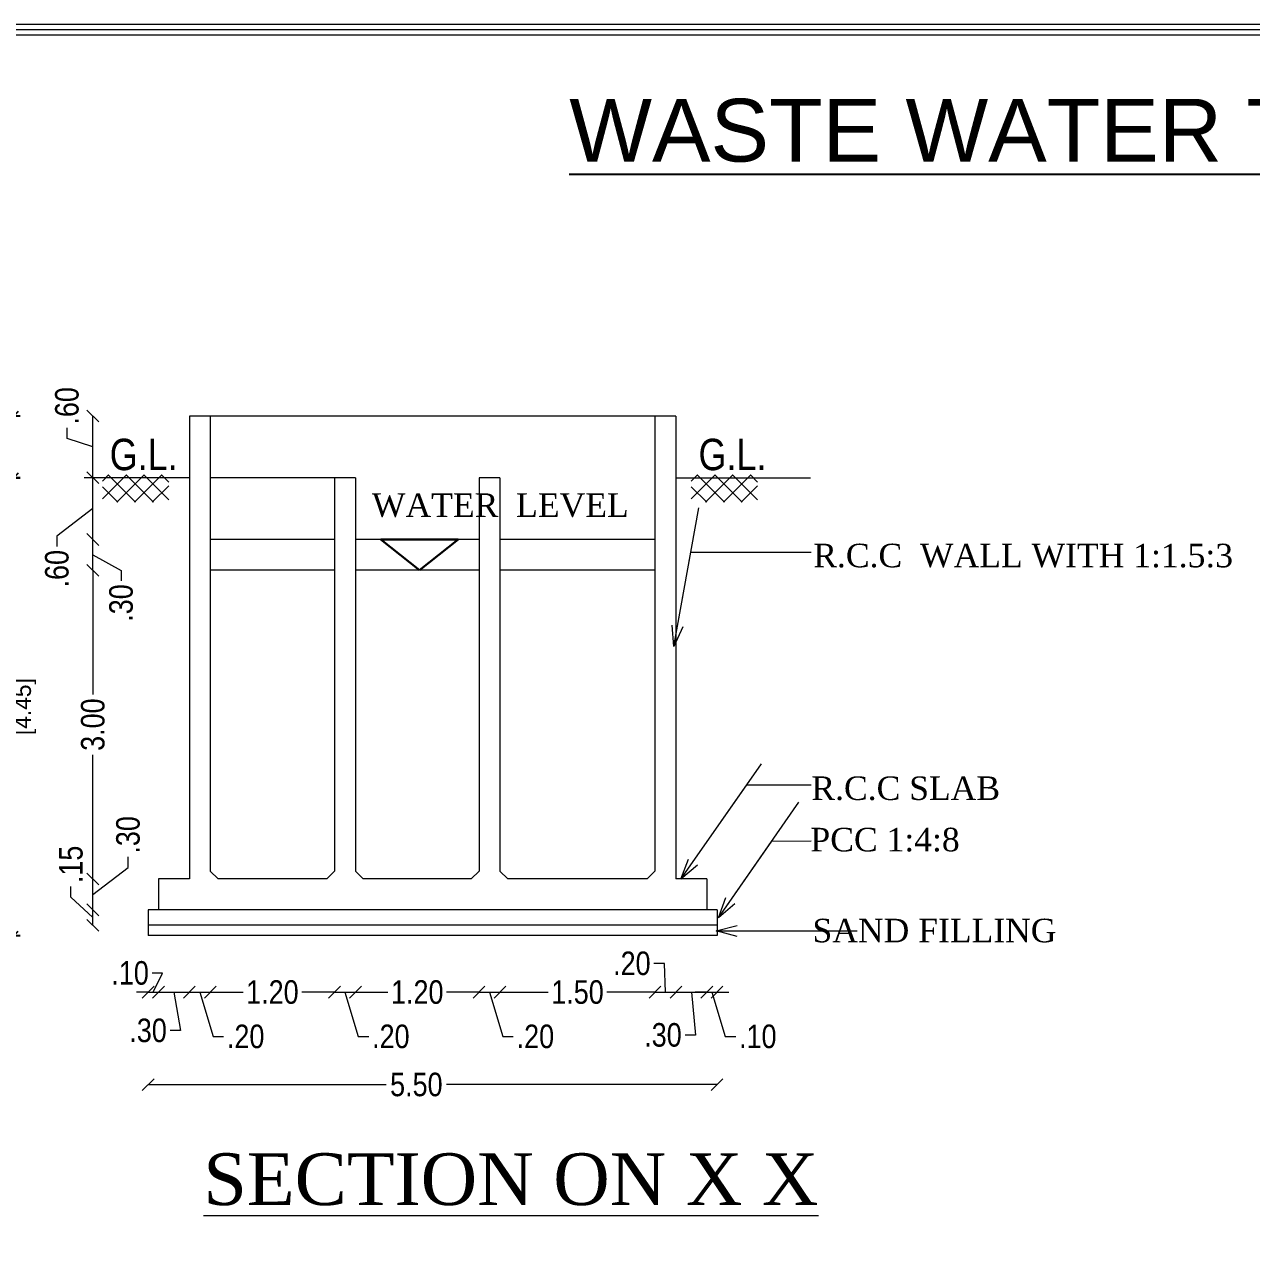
# Model space of a CAD drawing. Header units: metres. Extents: x -1560488.3 to -1560394.4, y 43534.5 to 43593.3.
# Drawn here: x -1560427.99 to -1560419.28, y 43555.81 to 43564.56 of the extents above; entities that cross this region are included whole.
import ezdxf

# ---------------------------------------------------------------- set-up
doc = ezdxf.new("R2010")
doc.units = ezdxf.units.M
doc.header["$LTSCALE"] = 750
doc.header["$MEASUREMENT"] = 0
doc.header["$PDMODE"] = 35
doc.header["$PDSIZE"] = 50
doc.layers.get('0').update_dxf_attribs({"lineweight": 5})
doc.layers.get('Defpoints').update_dxf_attribs({"lineweight": 0})
doc.layers.add('DIM', color=9, linetype='Continuous')
doc.layers.add('Layer3', color=156, linetype='Continuous')
for name, color, linetype, lineweight in [('grid', 253, 'Continuous', 5), ('JOINERY', 224, 'Continuous', 30), ('TEXT', 2, 'Continuous', 20), ('wall', 7, 'Continuous', 30)]:
    doc.layers.add(name, color=color, linetype=linetype, lineweight=lineweight)
doc.styles.add('BOUND1', font='times.ttf')
doc.styles.add('HANDWRITE', font='ARIALN.TTF')
doc.styles.get("Standard").update_dxf_attribs({"font": 'arial.ttf'})
doc.styles.add('V4', font='BKANT.TTF')
doc.dimstyles.new('APP', dxfattribs={"dimscale": 0, "dimtxt": 9, "dimasz": 4.5, "dimexe": 0.18, "dimexo": 0.0625, "dimgap": 2, "dimtad": 0, "dimlfac": 0.0254, "dimzin": 4, "dimdsep": 46, "dimtxsty": 'HANDWRITE', "dimblk1": 'OBLIQUE', "dimblk2": 'OBLIQUE', "dimsah": 1, "dimcen": 0.09, "dimse1": 1, "dimse2": 1, "dimadec": 0, "dimazin": 0, "dimtfac": 1, "dimtmove": 0, "dimatfit": 3, "dimldrblk": 'OBLIQUE', "dimfxl": 0, "dimtolj": 1, "dimtzin": 0, "dimarcsym": 0})

# ---------------------------------------------------------------- blocks, each defined once
blk = doc.blocks.new('_Oblique')
at = {"color": 0, "linetype": 'ByBlock', "lineweight": -2}
blk.add_line((-0.5, -0.5), (0.5, 0.5), dxfattribs=at)
blk = doc.blocks.new('*D201')
at = {"layer": 'Defpoints', "color": 0}
for p in [(315739.2943483552, -10491.8610116688), (315749.3387732664, -10491.8610116688), (315749.3387732664, -10497.76265101307)]:
    blk.add_point(p, dxfattribs=at)
at = {"layer": 'DIM', "color": 0, "lineweight": -2}
for p, q in [((315730.9281653736, -10486.97893030366), (315730.9281653736, -10482.97893030366)), ((315739.2943483552, -10494.81183134094), (315730.9281653736, -10486.97893030366)), ((315739.2943483552, -10497.76265101307), (315739.2943483552, -10491.8610116688))]:
    blk.add_line(p, q, dxfattribs=at)
at = {"layer": 'DIM', "color": 0, "lineweight": -2, "xscale": 4.5, "yscale": 4.5, "zscale": 4.5}
for p, rotation in [((315739.2943483552, -10491.8610116688), 90), ((315739.2943483552, -10497.76265101307), 270)]:
    blk.add_blockref('_Oblique', p, dxfattribs=dict(at, rotation=rotation))
at = {"layer": 'DIM', "color": 0, "insert": (315730.9281653736, -10474.50212266391), "char_height": 9, "attachment_point": 5, "rotation": 90, "style": 'HANDWRITE'}
blk.add_mtext('\\A1;.15', dxfattribs=at)
blk = doc.blocks.new('*D202')
at = {"layer": 'Defpoints', "color": 0}
for p in [(315739.2943483552, -10480.05773298027), (315753.2731994957, -10480.05773298027), (315749.3387732664, -10491.8610116688)]:
    blk.add_point(p, dxfattribs=at)
at = {"layer": 'DIM', "color": 0, "lineweight": -2}
for p, q in [((315752.7547196774, -10475.64137002191), (315752.7547196774, -10471.64137002191)), ((315739.2943483552, -10485.95937232454), (315752.7547196774, -10475.64137002191)), ((315739.2943483552, -10491.8610116688), (315739.2943483552, -10480.05773298027))]:
    blk.add_line(p, q, dxfattribs=at)
at = {"layer": 'DIM', "color": 0, "lineweight": -2, "xscale": 4.5, "yscale": 4.5, "zscale": 4.5}
for p, rotation in [((315739.2943483552, -10480.05773298027), 90), ((315739.2943483552, -10491.8610116688), 270)]:
    blk.add_blockref('_Oblique', p, dxfattribs=dict(at, rotation=rotation))
at = {"layer": 'DIM', "color": 0, "insert": (315752.7547196772, -10463.20446688421), "char_height": 9, "attachment_point": 5, "rotation": 90, "style": 'HANDWRITE'}
blk.add_mtext('\\A1;.30', dxfattribs=at)
blk = doc.blocks.new('*D203')
at = {"layer": 'Defpoints', "color": 0}
for p in [(315739.2943483552, -10362.02494609502), (315773.0764781842, -10362.02494609502), (315753.2731994957, -10480.05773298027)]:
    blk.add_point(p, dxfattribs=at)
at = {"layer": 'DIM', "color": 0, "lineweight": -2}
for p, q in [((315739.2943483552, -10362.02494609502), (315739.2943483552, -10409.4673286236)), ((315739.2943483552, -10480.05773298027), (315739.2943483552, -10432.6153504517))]:
    blk.add_line(p, q, dxfattribs=at)
at = {"layer": 'DIM', "color": 0, "lineweight": -2, "xscale": 4.5, "yscale": 4.5, "zscale": 4.5}
for p, rotation in [((315739.2943483552, -10362.02494609502), 90), ((315739.2943483552, -10480.05773298027), 270)]:
    blk.add_blockref('_Oblique', p, dxfattribs=dict(at, rotation=rotation))
at = {"layer": 'DIM', "color": 0, "insert": (315739.2943483552, -10421.04133953773), "char_height": 9, "attachment_point": 5, "rotation": 90, "style": 'HANDWRITE'}
blk.add_mtext('\\A1;3.00', dxfattribs=at)
blk = doc.blocks.new('*D204')
at = {"layer": 'Defpoints', "color": 0}
for p in [(315739.2943483552, -10350.2216674065), (315773.0764781842, -10350.2216674065), (315773.0764781842, -10362.02494609502)]:
    blk.add_point(p, dxfattribs=at)
at = {"layer": 'DIM', "color": 0, "lineweight": -2}
for p, q in [((315739.2943483552, -10362.02494609502), (315739.2943483552, -10350.2216674065)), ((315739.2943483552, -10356.12330675076), (315750.1012275755, -10362.09635276429)), ((315750.1012275755, -10362.09635276429), (315750.1012275755, -10366.09635276429))]:
    blk.add_line(p, q, dxfattribs=at)
at = {"layer": 'DIM', "color": 0, "lineweight": -2, "xscale": 4.5, "yscale": 4.5, "zscale": 4.5}
for p, rotation in [((315739.2943483552, -10350.2216674065), 90), ((315739.2943483552, -10362.02494609502), 270)]:
    blk.add_blockref('_Oblique', p, dxfattribs=dict(at, rotation=rotation))
at = {"layer": 'DIM', "color": 0, "insert": (315750.1012275754, -10374.53325590217), "char_height": 9, "attachment_point": 5, "rotation": 90, "style": 'HANDWRITE'}
blk.add_mtext('\\A1;.30', dxfattribs=at)
blk = doc.blocks.new('*D205')
at = {"layer": 'Defpoints', "color": 0}
for p in [(315739.2943483552, -10326.61511002946), (315773.0764781842, -10326.61511002946), (315773.0764781842, -10350.2216674065)]:
    blk.add_point(p, dxfattribs=at)
at = {"layer": 'DIM', "color": 0, "lineweight": -2}
for p, q in [((315739.2943483552, -10350.2216674065), (315739.2943483552, -10326.61511002946)), ((315739.2943483552, -10338.41838871798), (315725.5623007614, -10348.97149689993)), ((315725.5623007614, -10348.97149689993), (315725.5623007614, -10352.97149689993))]:
    blk.add_line(p, q, dxfattribs=at)
at = {"layer": 'DIM', "color": 0, "lineweight": -2, "xscale": 4.5, "yscale": 4.5, "zscale": 4.5}
for p, rotation in [((315739.2943483552, -10326.61511002946), 90), ((315739.2943483552, -10350.2216674065), 270)]:
    blk.add_blockref('_Oblique', p, dxfattribs=dict(at, rotation=rotation))
at = {"layer": 'DIM', "color": 0, "insert": (315725.5623007613, -10361.40840003781), "char_height": 9, "attachment_point": 5, "rotation": 90, "style": 'HANDWRITE'}
blk.add_mtext('\\A1;.60', dxfattribs=at)
blk = doc.blocks.new('*D206')
at = {"layer": 'Defpoints', "color": 0}
for p in [(315739.2943483552, -10303.00855265241), (315773.0764781842, -10303.00855265241), (315773.0764781842, -10326.61511002946)]:
    blk.add_point(p, dxfattribs=at)
at = {"layer": 'DIM', "color": 0, "lineweight": -2}
for p, q in [((315739.2943483552, -10326.61511002946), (315739.2943483552, -10303.00855265241)), ((315729.4016649539, -10311.5634922561), (315729.4016649539, -10307.5634922561)), ((315739.2943483552, -10314.81183134093), (315729.4016649539, -10311.5634922561))]:
    blk.add_line(p, q, dxfattribs=at)
at = {"layer": 'DIM', "color": 0, "lineweight": -2, "xscale": 4.5, "yscale": 4.5, "zscale": 4.5}
for p, rotation in [((315739.2943483552, -10303.00855265241), 90), ((315739.2943483552, -10326.61511002946), 270)]:
    blk.add_blockref('_Oblique', p, dxfattribs=dict(at, rotation=rotation))
at = {"layer": 'DIM', "color": 0, "insert": (315729.4016649538, -10299.1265891184), "char_height": 9, "attachment_point": 5, "rotation": 90, "style": 'HANDWRITE'}
blk.add_mtext('\\A1;.60', dxfattribs=at)
blk = doc.blocks.new('T')
at = {"layer": 'DIM', "color": 4}
for p, q in [((-1, 4.547e-13), (1, 4.547e-13)), ((0.7071067811857576, -0.7071067811862122), (-0.7071067811866669, 0.7071067811871217)), ((0, -0.9999999999995453), (0, 1.000000000000454))]:
    blk.add_line(p, q, dxfattribs=at)
blk = doc.blocks.new('*D109')
at = {"layer": 'Defpoints', "color": 0}
for p in [(315709.0657146806, -10326.61511002946), (315776.1625228508, -10326.61511002946), (315760.4248179329, -10501.69707724257)]:
    blk.add_point(p, dxfattribs=at)
at = {"layer": 'DIM', "color": 2, "lineweight": -2}
for p, q in [((315709.0657146806, -10329.01511002946), (315709.0657146806, -10403.25697323227)), ((315709.0657146806, -10499.29707724257), (315709.0657146806, -10425.05521403976))]:
    blk.add_line(p, q, dxfattribs=at)
at = {"layer": 'DIM', "color": 2, "lineweight": -2, "xscale": 2.399999999999999, "yscale": 2.399999999999999, "zscale": 2.399999999999999}
for p, rotation in [((315709.0657146806, -10326.61511002946), 90), ((315709.0657146806, -10501.69707724257), 270)]:
    blk.add_blockref('T', p, dxfattribs=dict(at, rotation=rotation))
at = {"layer": 'DIM', "color": 7, "char_height": 6.5, "attachment_point": 5, "rotation": 90, "style": 'V4'}
for s, insert in [('\\A1;14\'-7"', (315705.660105452, -10414.15609363597)), ('\\A1;[4.45]', (315713.3593916813, -10414.15609363597))]:
    blk.add_mtext(s, dxfattribs=dict(at, insert=insert))
blk = doc.blocks.new('*D110')
at = {"layer": 'Defpoints', "color": 0}
for p in [(315709.0657146806, -10303.00855265241), (315776.1625228508, -10303.00855265241), (315776.1625228508, -10326.61511002946)]:
    blk.add_point(p, dxfattribs=at)
at = {"layer": 'DIM', "color": 2, "lineweight": -2}
for p, q in [((315709.0657146806, -10324.21511002946), (315709.0657146806, -10305.40855265241)), ((315699.5370094415, -10311.9532197692), (315699.5370094415, -10311.7732197692)), ((315709.0657146806, -10314.81183134093), (315699.5370094415, -10311.9532197692))]:
    blk.add_line(p, q, dxfattribs=at)
at = {"layer": 'DIM', "color": 2, "lineweight": -2, "xscale": 2.399999999999999, "yscale": 2.399999999999999, "zscale": 2.399999999999999}
for p, rotation in [((315709.0657146806, -10303.00855265241), 90), ((315709.0657146806, -10326.61511002946), 270)]:
    blk.add_blockref('T', p, dxfattribs=dict(at, rotation=rotation))
at = {"layer": 'DIM', "color": 7, "char_height": 6.5, "attachment_point": 5, "rotation": 90, "style": 'V4'}
for s, insert in [('\\A1;1\'-11{\\H0.650000x;\\S1/2;}"', (315694.5269812031, -10299.47006187441)), ('\\A1;[0.60]', (315703.8306864422, -10300.8740993654))]:
    blk.add_mtext(s, dxfattribs=dict(at, insert=insert))
blk = doc.blocks.new('*D136')
at = {"layer": 'Defpoints', "color": 0}
for p in [(315760.4248179329, -10491.8610116688), (315764.3592441623, -10491.8610116688), (315764.3592441623, -10523.36757218889)]:
    blk.add_point(p, dxfattribs=at)
at = {"layer": 'grid', "color": 0, "lineweight": -2}
for p, q in [((315765.9562371658, -10516.05364779807), (315761.9562371658, -10516.05364779807)), ((315762.3920310476, -10523.36757218889), (315765.9562371658, -10516.05364779807)), ((315760.4248179329, -10523.36757218889), (315755.9248179329, -10523.36757218889)), ((315760.4248179329, -10523.36757218889), (315764.3592441623, -10523.36757218889)), ((315760.4248179329, -10523.36757218889), (315764.3592441623, -10523.36757218889)), ((315764.3592441623, -10523.36757218889), (315768.8592441624, -10523.36757218889))]:
    blk.add_line(p, q, dxfattribs=at)
at = {"layer": 'grid', "color": 0, "lineweight": -2, "xscale": 4.5, "yscale": 4.5, "zscale": 4.5}
blk.add_blockref('_Oblique', (315760.4248179329, -10523.36757218889), dxfattribs=at)
at = {"layer": 'grid', "color": 0, "lineweight": -2, "xscale": 4.5, "yscale": 4.5, "zscale": 4.5, "rotation": 180}
blk.add_blockref('_Oblique', (315764.3592441623, -10523.36757218889), dxfattribs=at)
at = {"layer": 'grid', "color": 0, "insert": (315753.519334028, -10516.05364779807), "char_height": 9, "attachment_point": 5, "style": 'HANDWRITE'}
blk.add_mtext('\\A1;.10', dxfattribs=at)
blk = doc.blocks.new('*D137')
at = {"layer": 'Defpoints', "color": 0}
for p in [(315776.1625228508, -10480.05773298027), (315764.3592441623, -10491.8610116688), (315776.1625228508, -10523.36757218889)]:
    blk.add_point(p, dxfattribs=at)
at = {"layer": 'grid', "color": 0, "lineweight": -2}
for p, q in [((315764.3592441623, -10523.36757218889), (315776.1625228508, -10523.36757218889)), ((315770.2608835066, -10523.36757218889), (315772.8210620399, -10538.02746610549)), ((315772.8210620399, -10538.02746610549), (315768.8210620399, -10538.02746610549))]:
    blk.add_line(p, q, dxfattribs=at)
at = {"layer": 'grid', "color": 0, "lineweight": -2, "xscale": 4.5, "yscale": 4.5, "zscale": 4.5, "rotation": 180}
blk.add_blockref('_Oblique', (315764.3592441623, -10523.36757218889), dxfattribs=at)
at = {"layer": 'grid', "color": 0, "lineweight": -2, "xscale": 4.5, "yscale": 4.5, "zscale": 4.5}
blk.add_blockref('_Oblique', (315776.1625228508, -10523.36757218889), dxfattribs=at)
at = {"layer": 'grid', "color": 0, "insert": (315760.3841589021, -10538.02746610549), "char_height": 9, "attachment_point": 5, "style": 'HANDWRITE'}
blk.add_mtext('\\A1;.30', dxfattribs=at)
blk = doc.blocks.new('*D138')
at = {"layer": 'Defpoints', "color": 0}
for p in [(315784.1625228508, -10469.97269423884), (315776.1625228508, -10480.05773298027), (315784.1625228508, -10523.36757218889)]:
    blk.add_point(p, dxfattribs=at)
at = {"layer": 'grid', "color": 0, "lineweight": -2}
for p, q in [((315776.1625228508, -10523.36757218889), (315784.1625228508, -10523.36757218889)), ((315780.1625228508, -10523.36757218889), (315785.2521640514, -10540.33304285737)), ((315785.2521640514, -10540.33304285737), (315789.2521640514, -10540.33304285737))]:
    blk.add_line(p, q, dxfattribs=at)
at = {"layer": 'grid', "color": 0, "lineweight": -2, "xscale": 4.5, "yscale": 4.5, "zscale": 4.5, "rotation": 180}
blk.add_blockref('_Oblique', (315776.1625228508, -10523.36757218889), dxfattribs=at)
at = {"layer": 'grid', "color": 0, "lineweight": -2, "xscale": 4.5, "yscale": 4.5, "zscale": 4.5}
blk.add_blockref('_Oblique', (315784.1625228508, -10523.36757218889), dxfattribs=at)
at = {"layer": 'grid', "color": 0, "insert": (315797.6890671891, -10540.33304285737), "char_height": 9, "attachment_point": 5, "style": 'HANDWRITE'}
blk.add_mtext('\\A1;.20', dxfattribs=at)
blk = doc.blocks.new('*D139')
at = {"layer": 'Defpoints', "color": 0}
for p in [(315784.1625228508, -10469.97269423884), (315831.6625228508, -10517.6943698505), (315831.6625228508, -10523.36757218889)]:
    blk.add_point(p, dxfattribs=at)
at = {"layer": 'grid', "color": 0, "lineweight": -2}
for p, q in [((315784.1625228508, -10523.36757218889), (315796.685374147, -10523.36757218889)), ((315831.6625228508, -10523.36757218889), (315819.1396715548, -10523.36757218889))]:
    blk.add_line(p, q, dxfattribs=at)
at = {"layer": 'grid', "color": 0, "lineweight": -2, "xscale": 4.5, "yscale": 4.5, "zscale": 4.5, "rotation": 180}
blk.add_blockref('_Oblique', (315784.1625228508, -10523.36757218889), dxfattribs=at)
at = {"layer": 'grid', "color": 0, "lineweight": -2, "xscale": 4.5, "yscale": 4.5, "zscale": 4.5}
blk.add_blockref('_Oblique', (315831.6625228508, -10523.36757218889), dxfattribs=at)
at = {"layer": 'grid', "color": 0, "insert": (315807.9125228508, -10523.36757218889), "char_height": 9, "attachment_point": 5, "style": 'HANDWRITE'}
blk.add_mtext('\\A1;1.20', dxfattribs=at)
blk = doc.blocks.new('*D140')
at = {"layer": 'Defpoints', "color": 0}
for p in [(315831.6625228508, -10517.6943698505), (315839.6625228508, -10517.6943698505), (315839.6625228508, -10523.36757218889)]:
    blk.add_point(p, dxfattribs=at)
at = {"layer": 'grid', "color": 0, "lineweight": -2}
for p, q in [((315831.6625228508, -10523.36757218889), (315839.6625228508, -10523.36757218889)), ((315835.6625228508, -10523.36757218889), (315840.7521640514, -10540.33304285737)), ((315840.7521640514, -10540.33304285737), (315844.7521640515, -10540.33304285737))]:
    blk.add_line(p, q, dxfattribs=at)
at = {"layer": 'grid', "color": 0, "lineweight": -2, "xscale": 4.5, "yscale": 4.5, "zscale": 4.5, "rotation": 180}
blk.add_blockref('_Oblique', (315831.6625228508, -10523.36757218889), dxfattribs=at)
at = {"layer": 'grid', "color": 0, "lineweight": -2, "xscale": 4.5, "yscale": 4.5, "zscale": 4.5}
blk.add_blockref('_Oblique', (315839.6625228508, -10523.36757218889), dxfattribs=at)
at = {"layer": 'grid', "color": 0, "insert": (315853.1890671893, -10540.33304285737), "char_height": 9, "attachment_point": 5, "style": 'HANDWRITE'}
blk.add_mtext('\\A1;.20', dxfattribs=at)
blk = doc.blocks.new('*D141')
at = {"layer": 'Defpoints', "color": 0}
for p in [(315839.6625228508, -10517.6943698505), (315886.9125228508, -10517.6943698505), (315886.9125228508, -10523.36757218889)]:
    blk.add_point(p, dxfattribs=at)
at = {"layer": 'grid', "color": 0, "lineweight": -2}
for p, q in [((315839.6625228508, -10523.36757218889), (315852.0603741469, -10523.36757218889)), ((315886.9125228508, -10523.36757218889), (315874.5146715548, -10523.36757218889))]:
    blk.add_line(p, q, dxfattribs=at)
at = {"layer": 'grid', "color": 0, "lineweight": -2, "xscale": 4.5, "yscale": 4.5, "zscale": 4.5, "rotation": 180}
blk.add_blockref('_Oblique', (315839.6625228508, -10523.36757218889), dxfattribs=at)
at = {"layer": 'grid', "color": 0, "lineweight": -2, "xscale": 4.5, "yscale": 4.5, "zscale": 4.5}
blk.add_blockref('_Oblique', (315886.9125228508, -10523.36757218889), dxfattribs=at)
at = {"layer": 'grid', "color": 0, "insert": (315863.2875228508, -10523.36757218889), "char_height": 9, "attachment_point": 5, "style": 'HANDWRITE'}
blk.add_mtext('\\A1;1.20', dxfattribs=at)
blk = doc.blocks.new('*D142')
at = {"layer": 'Defpoints', "color": 0}
for p in [(315886.9125228508, -10517.6943698505), (315894.9125228508, -10517.6943698505), (315894.9125228508, -10523.36757218889)]:
    blk.add_point(p, dxfattribs=at)
at = {"layer": 'grid', "color": 0, "lineweight": -2}
for p, q in [((315886.9125228508, -10523.36757218889), (315894.9125228508, -10523.36757218889)), ((315890.9125228508, -10523.36757218889), (315896.0021640514, -10540.33304285737)), ((315896.0021640514, -10540.33304285737), (315900.0021640514, -10540.33304285737))]:
    blk.add_line(p, q, dxfattribs=at)
at = {"layer": 'grid', "color": 0, "lineweight": -2, "xscale": 4.5, "yscale": 4.5, "zscale": 4.5, "rotation": 180}
blk.add_blockref('_Oblique', (315886.9125228508, -10523.36757218889), dxfattribs=at)
at = {"layer": 'grid', "color": 0, "lineweight": -2, "xscale": 4.5, "yscale": 4.5, "zscale": 4.5}
blk.add_blockref('_Oblique', (315894.9125228508, -10523.36757218889), dxfattribs=at)
at = {"layer": 'grid', "color": 0, "insert": (315908.4390671891, -10540.33304285737), "char_height": 9, "attachment_point": 5, "style": 'HANDWRITE'}
blk.add_mtext('\\A1;.20', dxfattribs=at)
blk = doc.blocks.new('*D143')
at = {"layer": 'Defpoints', "color": 0}
for p in [(315894.9125228508, -10517.6943698505), (315954.1625228508, -10517.6943698505), (315954.1625228508, -10523.36757218889)]:
    blk.add_point(p, dxfattribs=at)
at = {"layer": 'grid', "color": 0, "lineweight": -2}
for p, q in [((315894.9125228508, -10523.36757218889), (315913.3103741469, -10523.36757218889)), ((315954.1625228508, -10523.36757218889), (315935.7646715548, -10523.36757218889))]:
    blk.add_line(p, q, dxfattribs=at)
at = {"layer": 'grid', "color": 0, "lineweight": -2, "xscale": 4.5, "yscale": 4.5, "zscale": 4.5, "rotation": 180}
blk.add_blockref('_Oblique', (315894.9125228508, -10523.36757218889), dxfattribs=at)
at = {"layer": 'grid', "color": 0, "lineweight": -2, "xscale": 4.5, "yscale": 4.5, "zscale": 4.5}
blk.add_blockref('_Oblique', (315954.1625228508, -10523.36757218889), dxfattribs=at)
at = {"layer": 'grid', "color": 0, "insert": (315924.5375228508, -10523.36757218889), "char_height": 9, "attachment_point": 5, "style": 'HANDWRITE'}
blk.add_mtext('\\A1;1.50', dxfattribs=at)
blk = doc.blocks.new('*D144')
at = {"layer": 'Defpoints', "color": 0}
for p in [(315954.1625228508, -10517.6943698505), (315962.1625228508, -10517.6943698505), (315962.1625228508, -10523.36757218889)]:
    blk.add_point(p, dxfattribs=at)
at = {"layer": 'grid', "color": 0, "lineweight": -2}
for p, q in [((315957.749747471, -10512.38332211275), (315953.7497474711, -10512.38332211275)), ((315958.1625228508, -10523.36757218889), (315957.749747471, -10512.38332211275)), ((315954.1625228508, -10523.36757218889), (315962.1625228508, -10523.36757218889))]:
    blk.add_line(p, q, dxfattribs=at)
at = {"layer": 'grid', "color": 0, "lineweight": -2, "xscale": 4.5, "yscale": 4.5, "zscale": 4.5, "rotation": 180}
blk.add_blockref('_Oblique', (315954.1625228508, -10523.36757218889), dxfattribs=at)
at = {"layer": 'grid', "color": 0, "lineweight": -2, "xscale": 4.5, "yscale": 4.5, "zscale": 4.5}
blk.add_blockref('_Oblique', (315962.1625228508, -10523.36757218889), dxfattribs=at)
at = {"layer": 'grid', "color": 0, "insert": (315945.3128443333, -10512.38332211275), "char_height": 9, "attachment_point": 5, "style": 'HANDWRITE'}
blk.add_mtext('\\A1;.20', dxfattribs=at)
blk = doc.blocks.new('*D145')
at = {"layer": 'Defpoints', "color": 0}
for p in [(315962.1625228508, -10517.6943698505), (315973.9658015395, -10517.6943698505), (315973.9658015395, -10523.36757218889)]:
    blk.add_point(p, dxfattribs=at)
at = {"layer": 'grid', "color": 0, "lineweight": -2}
for p, q in [((315962.1625228508, -10523.36757218889), (315973.9658015395, -10523.36757218889)), ((315968.0641621952, -10523.36757218889), (315969.6454466961, -10539.75261000103)), ((315969.6454466961, -10539.75261000103), (315965.6454466961, -10539.75261000103))]:
    blk.add_line(p, q, dxfattribs=at)
at = {"layer": 'grid', "color": 0, "lineweight": -2, "xscale": 4.5, "yscale": 4.5, "zscale": 4.5, "rotation": 180}
blk.add_blockref('_Oblique', (315962.1625228508, -10523.36757218889), dxfattribs=at)
at = {"layer": 'grid', "color": 0, "lineweight": -2, "xscale": 4.5, "yscale": 4.5, "zscale": 4.5}
blk.add_blockref('_Oblique', (315973.9658015395, -10523.36757218889), dxfattribs=at)
at = {"layer": 'grid', "color": 0, "insert": (315957.2085435583, -10539.75261000103), "char_height": 9, "attachment_point": 5, "style": 'HANDWRITE'}
blk.add_mtext('\\A1;.30', dxfattribs=at)
blk = doc.blocks.new('*D146')
at = {"layer": 'Defpoints', "color": 0}
for p in [(315977.9002277689, -10501.69707724257), (315973.9658015395, -10517.6943698505), (315977.9002277689, -10523.36757218889)]:
    blk.add_point(p, dxfattribs=at)
at = {"layer": 'grid', "color": 0, "lineweight": -2}
for p, q in [((315973.9658015395, -10523.36757218889), (315969.4658015395, -10523.36757218889)), ((315973.9658015395, -10523.36757218889), (315977.9002277689, -10523.36757218889)), ((315973.9658015395, -10523.36757218889), (315977.9002277689, -10523.36757218889)), ((315975.9330146542, -10523.36757218889), (315981.0226558548, -10540.33304285737)), ((315977.9002277689, -10523.36757218889), (315982.400227769, -10523.36757218889)), ((315981.0226558548, -10540.33304285737), (315985.0226558548, -10540.33304285737))]:
    blk.add_line(p, q, dxfattribs=at)
at = {"layer": 'grid', "color": 0, "lineweight": -2, "xscale": 4.5, "yscale": 4.5, "zscale": 4.5}
blk.add_blockref('_Oblique', (315973.9658015395, -10523.36757218889), dxfattribs=at)
at = {"layer": 'grid', "color": 0, "lineweight": -2, "xscale": 4.5, "yscale": 4.5, "zscale": 4.5, "rotation": 180}
blk.add_blockref('_Oblique', (315977.9002277689, -10523.36757218889), dxfattribs=at)
at = {"layer": 'grid', "color": 0, "insert": (315993.4595589926, -10540.33304285737), "char_height": 9, "attachment_point": 5, "style": 'HANDWRITE'}
blk.add_mtext('\\A1;.10', dxfattribs=at)
blk = doc.blocks.new('*D147')
at = {"layer": 'Defpoints', "color": 0}
for p in [(315760.4248179329, -10501.69707724257), (315977.9002277689, -10501.69707724257), (315977.9002277689, -10558.72034576971)]:
    blk.add_point(p, dxfattribs=at)
at = {"layer": 'grid', "color": 0, "lineweight": -2}
for p, q in [((315760.4248179329, -10558.72034576971), (315851.3659815127, -10558.72034576971)), ((315977.9002277689, -10558.72034576971), (315874.5140033407, -10558.72034576971))]:
    blk.add_line(p, q, dxfattribs=at)
at = {"layer": 'grid', "color": 0, "lineweight": -2, "xscale": 4.5, "yscale": 4.5, "zscale": 4.5, "rotation": 180}
blk.add_blockref('_Oblique', (315760.4248179329, -10558.72034576971), dxfattribs=at)
at = {"layer": 'grid', "color": 0, "lineweight": -2, "xscale": 4.5, "yscale": 4.5, "zscale": 4.5}
blk.add_blockref('_Oblique', (315977.9002277689, -10558.72034576971), dxfattribs=at)
at = {"layer": 'grid', "color": 0, "insert": (315862.9399924266, -10558.72034576971), "char_height": 9, "attachment_point": 5, "style": 'HANDWRITE'}
blk.add_mtext('\\A1;5.50', dxfattribs=at)
blk = doc.blocks.new('FVXV')
at = {"layer": 'grid'}
h = blk.add_hatch(dxfattribs=at)
h.set_pattern_fill('NET', color=256, scale=38.40000000000001, angle=45, style=0)
h.set_pattern_definition([(45, (314026.8869809085, -11200.84054391552), (-3.394112549695428, 3.394112549695428), []), (135, (314026.8869809085, -11200.84054391552), (-3.394112549695428, -3.394112549695428), [])])
h.paths.add_polyline_path([(315768.2724480074, -10325.54589390258), (315742.9647514176, -10325.54589390258), (315742.9647514176, -10336.00215028145), (315768.2724480074, -10336.00215028145)])
h = blk.add_hatch(dxfattribs=at)
h.set_pattern_fill('NET', color=256, scale=38.40000000000001, angle=45, style=0)
h.set_pattern_definition([(45, (314251.9696403629, -11200.84054391552), (-3.394112549695428, 3.394112549695428), []), (135, (314251.9696403629, -11200.84054391552), (-3.394112549695428, -3.394112549695428), [])])
h.paths.add_polyline_path([(315993.3551074618, -10325.54589390256), (315968.0474108718, -10325.54589390256), (315968.0474108718, -10336.00215028145), (315993.3551074618, -10336.00215028145)])
at = {"color": 2}
for points in [[(316681.5537733149, -10153.32988073869), (315670.4715330883, -10153.32988073871), (315670.4715330883, -11096.47377594781), (316681.5537733149, -11096.47377594779)], [(316679.5537733149, -10155.32988073869), (315672.4715330883, -10155.32988073871), (315672.4715330883, -11094.47377594781), (316679.5537733149, -11094.47377594779)], [(316677.5537733149, -10157.32988073869), (315674.4715330884, -10157.32988073871), (315674.4715330884, -11092.47377594781), (316677.5537733149, -11092.47377594779)]]:
    blk.add_lwpolyline(points, close=True, dxfattribs=at)
at = {"layer": 'JOINERY'}
for p, q in [((315864.1609559947, -10350.2216674065), (315849.3497891424, -10350.2216674065)), ((315849.3497891424, -10350.2216674065), (315864.1609559947, -10362.02494609502)), ((315864.1609559947, -10350.2216674065), (315878.972122847, -10350.2216674065)), ((315878.972122847, -10350.2216674065), (315864.1609559947, -10362.02494609502))]:
    blk.add_line(p, q, dxfattribs=at)
at = {"layer": 'wall', "lineweight": -2}
for p, q in [((315776.1625228508, -10303.00855265241), (315776.1625228508, -10480.05773298027)), ((315962.1625228508, -10303.00855265241), (315776.1625228508, -10303.00855265241)), ((315784.1625228508, -10303.00855265241), (315784.1625228508, -10477.05773298027)), ((315954.1625228508, -10303.00855265241), (315954.1625228508, -10477.05773298028)), ((315962.1625228508, -10303.00855265241), (315962.1625228508, -10480.05773298027)), ((315776.1625228508, -10326.61511002946), (315735.9874903146, -10326.61511002946)), ((315839.6625228508, -10326.61511002946), (315784.1625228508, -10326.61511002946)), ((315831.6625228508, -10326.61511002946), (315831.6625228508, -10477.05773298027)), ((315839.6625228508, -10326.61511002946), (315839.6625228508, -10477.05773298027)), ((315886.9125228508, -10326.61511002946), (315886.9125228508, -10477.0577329803)), ((315894.9125228508, -10326.61511002946), (315886.9125228508, -10326.61511002946)), ((315894.9125228508, -10326.61511002946), (315894.9125228508, -10477.05773298027)), ((315962.1625228508, -10326.61511002946), (316013.598335877, -10326.61511002946)), ((315831.6625228508, -10350.2216674065), (315784.1625228508, -10350.2216674065)), ((315886.9125228508, -10350.2216674065), (315839.6625228508, -10350.2216674065)), ((315954.1625228508, -10350.2216674065), (315894.9125228508, -10350.2216674065)), ((315831.6625228508, -10362.02494609502), (315784.1625228508, -10362.02494609502)), ((315886.9125228508, -10362.02494609502), (315839.6625228508, -10362.02494609502)), ((315954.1625228508, -10362.02494609502), (315894.9125228508, -10362.02494609502)), ((315764.3592441623, -10480.05773298027), (315764.3592441623, -10491.8610116688)), ((315776.1625228508, -10480.05773298027), (315764.3592441623, -10480.05773298027)), ((315784.1625228508, -10477.05773298027), (315787.1625228508, -10480.05773298027)), ((315828.6625228508, -10480.05773298027), (315787.1625228508, -10480.05773298027)), ((315831.6625228508, -10477.05773298027), (315828.6625228508, -10480.05773298027)), ((315839.6625228508, -10477.05773298027), (315842.6625228508, -10480.05773298027)), ((315883.9125228508, -10480.0577329803), (315842.6625228508, -10480.05773298027)), ((315886.9125228508, -10477.0577329803), (315883.9125228508, -10480.0577329803)), ((315894.9125228508, -10477.05773298027), (315897.9125228508, -10480.05773298027)), ((315951.1625228508, -10480.05773298028), (315897.9125228508, -10480.05773298027)), ((315954.1625228508, -10477.05773298028), (315951.1625228508, -10480.05773298028)), ((315973.9658015395, -10480.05773298027), (315962.1625228508, -10480.05773298027)), ((315973.9658015395, -10480.05773298027), (315973.9658015395, -10491.8610116688)), ((315760.4248179329, -10491.8610116688), (315760.4248179329, -10501.69707724257)), ((315977.9002277689, -10491.8610116688), (315760.4248179329, -10491.8610116688)), ((315977.9002277689, -10491.8610116688), (315977.9002277689, -10501.69707724257)), ((315977.9002277689, -10497.76265101307), (315760.4248179329, -10497.76265101307)), ((315977.9002277689, -10501.69707724257), (315760.4248179329, -10501.69707724257))]:
    blk.add_line(p, q, dxfattribs=at)
at = {"layer": 'Layer3'}
blk.add_text('%%UWASTE WATER TREATMENT PLANT ', height=24, dxfattribs=at).set_placement((315921.38710582, -10205.70771921581))
at = {"layer": 'TEXT'}
for s, height, style, p in [('G.L.', 12, 'HANDWRITE', (315745.7210673265, -10323.71912419741)), ('G.L.', 12, 'HANDWRITE', (315970.8037267806, -10323.71912419741)), ('WATER  LEVEL', 9, 'BOUND1', (315845.9594897062, -10341.60029803674)), ('R.C.C  WALL WITH 1:1.5:3', 9, 'BOUND1', (316014.6555822495, -10360.85832403212)), ('R.C.C SLAB', 9, 'BOUND1', (316013.9417270205, -10449.85408618865)), ('PCC 1:4:8', 9, 'BOUND1', (316013.5852182746, -10469.50873904328)), ('SAND FILLING', 9, 'BOUND1', (316014.3642907141, -10504.27870217205)), ('%%USECTION ON X X', 19.8, 'BOUND1', (315781.5204714685, -10604.76231640584))]:
    blk.add_text(s, height=height, dxfattribs=dict(at, style=style)).set_placement(p)
at = {"layer": 'DIM'}
for base, p1, p2, override, picture, middle in [((315709.0657146806, -10303.00855265241), (315776.1625228508, -10326.61511002946), (315776.1625228508, -10303.00855265241), {"dimscale": 1, "dimtmove": 1}, '*D110', (315699.5370094415, -10311.68321976914)), ((315709.0657146806, -10326.61511002946), (315760.4248179329, -10501.69707724257), (315776.1625228508, -10326.61511002946), {"dimscale": 1}, '*D109', (315709.0657146806, -10414.15609363597)), ((315739.2943483552, -10362.02494609502), (315753.2731994956, -10480.05773298027), (315773.0764781841, -10362.02494609502), {"dimscale": 1, "dimtmove": 1}, '*D203', (315739.2943483552, -10421.04133953773))]:
    dim = blk.add_linear_dim(base=base, p1=p1, p2=p2, angle=90, dimstyle='APP', override=override, dxfattribs=at)
    dim.commit()
    dim.dimension.update_dxf_attribs({"geometry": picture, "text_midpoint": middle})
for base, p1, p2, picture, middle in [((315739.2943483552, -10303.00855265241), (315773.0764781841, -10326.61511002946), (315773.0764781841, -10303.00855265241), '*D206', (315729.4016649538, -10305.56349225619)), ((315739.2943483552, -10326.61511002946), (315773.0764781841, -10350.2216674065), (315773.0764781841, -10326.61511002946), '*D205', (315725.5623007613, -10354.97149690002)), ((315739.2943483552, -10350.2216674065), (315773.0764781841, -10362.02494609502), (315773.0764781841, -10350.2216674065), '*D204', (315750.1012275754, -10368.09635276438)), ((315739.2943483552, -10480.05773298027), (315749.3387732662, -10491.8610116688), (315753.2731994956, -10480.05773298027), '*D202', (315752.7547196772, -10469.641370022)), ((315739.2943483552, -10491.8610116688), (315749.3387732662, -10497.76265101307), (315749.3387732662, -10491.8610116688), '*D201', (315730.9281653736, -10480.97893030375))]:
    dim = blk.add_linear_dim(base=base, p1=p1, p2=p2, angle=90, dimstyle='APP', override={"dimscale": 1, "dimtmove": 1}, dxfattribs=at)
    dim.commit()
    dim.dimension.update_dxf_attribs({"geometry": picture, "text_midpoint": middle, "dimtype": 128})
at = {"layer": 'grid'}
for base, p1, p2, picture, middle in [((315784.1625228508, -10523.36757218889), (315776.1625228508, -10480.05773298027), (315784.1625228508, -10469.97269423884), '*D138', (315791.2521640513, -10540.33304285737)), ((315977.9002277689, -10523.36757218889), (315973.9658015395, -10517.6943698505), (315977.9002277689, -10501.69707724257), '*D146', (315987.0226558548, -10540.33304285737)), ((315839.6625228508, -10523.36757218889), (315831.6625228508, -10517.6943698505), (315839.6625228508, -10517.6943698505), '*D140', (315846.7521640514, -10540.33304285737)), ((315886.9125228508, -10523.36757218889), (315839.6625228508, -10517.6943698505), (315886.9125228508, -10517.6943698505), '*D141', (315863.2875228508, -10523.36757218889)), ((315894.9125228508, -10523.36757218889), (315886.9125228508, -10517.6943698505), (315894.9125228508, -10517.6943698505), '*D142', (315902.0021640514, -10540.33304285737)), ((315954.1625228508, -10523.36757218889), (315894.9125228508, -10517.6943698505), (315954.1625228508, -10517.6943698505), '*D143', (315924.5375228508, -10523.36757218889))]:
    dim = blk.add_linear_dim(base=base, p1=p1, p2=p2, dimstyle='APP', override={"dimscale": 1, "dimtmove": 1, "dimfxl": 0.18}, dxfattribs=at)
    dim.commit()
    dim.dimension.update_dxf_attribs({"geometry": picture, "text_midpoint": middle})
dim = blk.add_linear_dim(base=(315831.6625228508, -10523.36757218889), p1=(315784.1625228508, -10469.97269423884), p2=(315831.6625228508, -10517.6943698505), text='1.20', dimstyle='APP', override={"dimscale": 1, "dimtmove": 1, "dimfxl": 0.18}, dxfattribs=at)
dim.commit()
dim.dimension.update_dxf_attribs({"geometry": '*D139', "text_midpoint": (315807.9125228508, -10523.36757218889)})
for base, p1, p2, picture, middle in [((315776.1625228508, -10523.36757218889), (315764.3592441623, -10491.8610116688), (315776.1625228508, -10480.05773298027), '*D137', (315766.8210620399, -10538.02746610549)), ((315764.3592441623, -10523.36757218889), (315760.4248179329, -10491.8610116688), (315764.3592441623, -10491.8610116688), '*D136', (315759.9562371658, -10516.05364779807)), ((315962.1625228508, -10523.36757218889), (315954.1625228508, -10517.6943698505), (315962.1625228508, -10517.6943698505), '*D144', (315951.749747471, -10512.38332211275)), ((315973.9658015395, -10523.36757218889), (315962.1625228508, -10517.6943698505), (315973.9658015395, -10517.6943698505), '*D145', (315963.6454466961, -10539.75261000103))]:
    dim = blk.add_linear_dim(base=base, p1=p1, p2=p2, dimstyle='APP', override={"dimscale": 1, "dimtmove": 1, "dimfxl": 0.18}, dxfattribs=at)
    dim.commit()
    dim.dimension.update_dxf_attribs({"geometry": picture, "text_midpoint": middle, "dimtype": 128})
dim = blk.add_linear_dim(base=(315977.9002277689, -10558.72034576971), p1=(315760.4248179329, -10501.69707724257), p2=(315977.9002277689, -10501.69707724257), text='5.50', dimstyle='APP', override={"dimscale": 1, "dimfxl": 0.18}, dxfattribs=at)
dim.commit()
dim.dimension.update_dxf_attribs({"geometry": '*D147', "text_midpoint": (315862.9399924266, -10558.72034576971), "dimtype": 128})
at = {"layer": 'DIM'}
for points in [[(315961.3583293368, -10391.19418354001), (315967.8443846179, -10355.03199907241), (316013.881394027, -10355.03199907241)], [(315964.0819500677, -10480.18994569654), (315989.2590723636, -10444.02776122894), (316013.881394027, -10444.02776122894)], [(315978.4068980902, -10494.93467698964), (315998.8218776117, -10465.61241185276), (316013.881394027, -10465.54637200307)], [(315977.5821007019, -10499.94607080588), (316013.881394027, -10499.94607080588)]]:
    blk.add_leader(points, dimstyle='APP', override={"dimscale": 1, "dimasz": 8, "dimldrblk": 'Open30'}, dxfattribs=at)

msp = doc.modelspace()

# ---------------------------------------------------------------- block references
at = {"xscale": 0.0185683531887998, "yscale": 0.0185683531887998, "zscale": 0.0185683531887998}
msp.add_blockref('FVXV', (-1566290.266119486, 43753.08879855801), dxfattribs=at)

doc.saveas('drawing.dxf')
